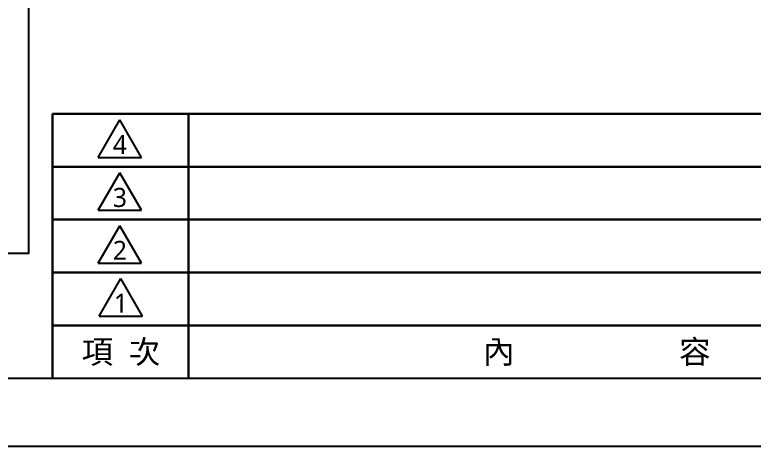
# Model space of a CAD drawing. Header units: millimetres. Extents: x 1358 to 1865, y 706 to 1003.
# Drawn here: x 1554.6 to 1631.4, y 706.4 to 751.3 of the extents above; entities that cross this region are included whole.
import ezdxf
from ezdxf.enums import TextEntityAlignment as Align

# ---------------------------------------------------------------- set-up
doc = ezdxf.new("R2010")
doc.units = ezdxf.units.MM
doc.styles.get("Standard").update_dxf_attribs({"font": ''})
doc.styles.get('Standard').set_extended_font_data('Microsoft JhengHei')

msp = doc.modelspace()

# ---------------------------------------------------------------- linework, layer by layer
at = {"lineweight": 30}
for p, q in [((1558.507, 713.482), (1558.507, 740.948)), ((1558.507, 740.948), (1858.027, 740.948)), ((1558.507, 713.482), (1558.507, 740.948)), ((1558.507, 713.482), (1558.507, 740.948)), ((1558.507, 713.482), (1558.507, 740.948)), ((1572.635, 713.482), (1572.635, 740.948)), ((1572.635, 713.482), (1572.635, 740.948)), ((1572.635, 713.482), (1572.635, 740.948)), ((1572.635, 713.482), (1572.635, 740.948)), ((1558.507, 735.455), (1858.027, 735.455)), ((1558.507, 729.961), (1858.027, 729.961)), ((1558.616, 724.468), (1780.341, 724.468)), ((1558.616, 718.975), (1715.331, 718.975))]:
    msp.add_line(p, q, dxfattribs=at)
at = {"lineweight": -3}
for p, q in [((1563.269, 736.427), (1565.517, 740.32)), ((1567.764, 736.427), (1565.517, 740.32)), ((1563.269, 736.427), (1567.764, 736.427)), ((1563.269, 730.934), (1565.517, 734.827)), ((1567.764, 730.934), (1565.517, 734.827)), ((1563.269, 730.934), (1567.764, 730.934)), ((1563.269, 725.441), (1565.517, 729.334)), ((1567.764, 725.441), (1565.517, 729.334)), ((1563.269, 725.441), (1567.764, 725.441)), ((1563.378, 719.948), (1565.625, 723.841)), ((1567.873, 719.948), (1565.625, 723.841)), ((1563.378, 719.948), (1567.873, 719.948))]:
    msp.add_line(p, q, dxfattribs=at)
for points in [[(1445.48, 706.418), (1865.091, 706.418), (1865.091, 1003.113), (1445.48, 1003.113)], [(1452.545, 713.482), (1858.027, 713.482), (1858.027, 996.048), (1452.545, 996.048)]]:
    msp.add_lwpolyline(points, close=True)
at = {"color": 5, "linetype": 'ByBlock'}
msp.add_lwpolyline([(1454.202, 762.043), (1556.019, 762.043), (1556.019, 726.459), (1454.202, 726.459)], close=True, dxfattribs=at)

# ---------------------------------------------------------------- texts
for s, height, p in [('4', 1.978, (1565.517, 737.762)), ('3', 1.978, (1565.517, 732.269)), ('2', 1.978, (1565.517, 726.776)), ('1', 1.978, (1565.625, 721.283)), ('項  次', 2.4018, (1565.625, 716.229)), ('內                     容', 2.40181, (1615.02, 716.229))]:
    msp.add_text(s, height=height).set_placement(p, align=Align.MIDDLE_CENTER)

doc.saveas('drawing.dxf')
